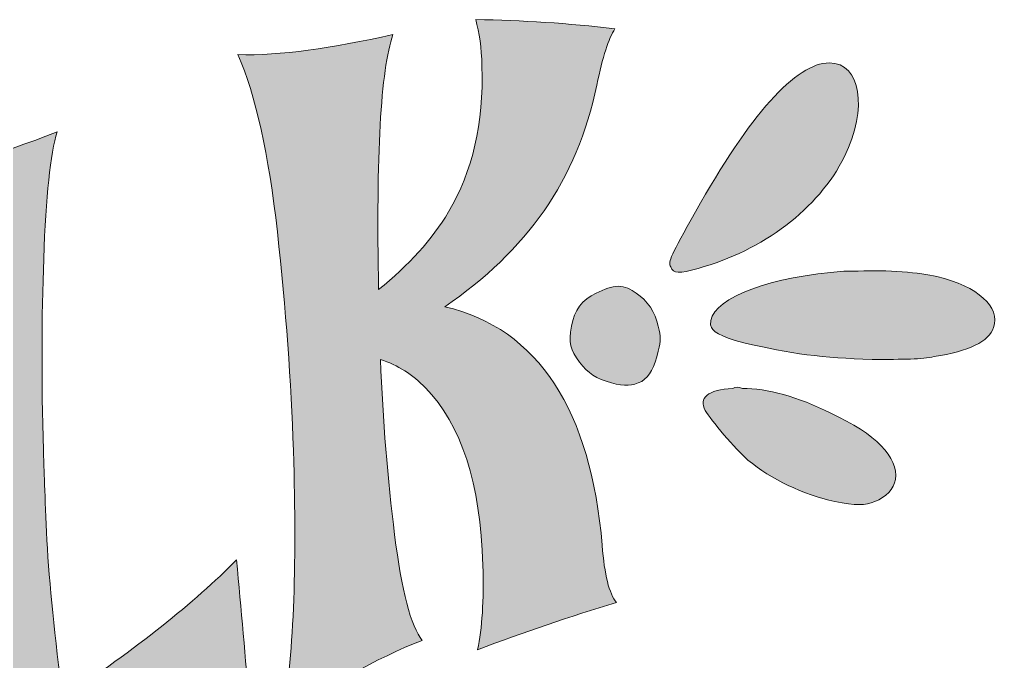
# Model space of a CAD drawing. Header units: inches. Extents: x 204 to 878, y -982 to -104.
# Drawn here: x 540.9 to 877.7, y -324.1 to -103.7 of the extents above; entities that cross this region are included whole.
import ezdxf

# ---------------------------------------------------------------- set-up
doc = ezdxf.new("R2010")
doc.units = ezdxf.units.IN
doc.header["$MEASUREMENT"] = 0
doc.layers.add('Layer 1', color=7, linetype='Continuous')

# ---------------------------------------------------------------- blocks, each defined once
blk = doc.blocks.new('block 5')
at = {"layer": 'Layer 1', "true_color": 0x030405}
h = blk.add_hatch(color=178, dxfattribs=at)
h.dxf.hatch_style = 2
edge = h.paths.add_edge_path()
edge.add_spline(control_points=[(745.88, -303.83), (730.07, -308.62), (714.17, -314.06), (698.19, -320.06), (699.79, -312.76), (700.41, -303.12), (700.05, -291.09), (699.19, -262.96), (692.64, -242.71), (680.31, -230.11), (675.99, -225.55), (670.83, -222.28), (664.84, -220.37), (665.7, -241.29), (667.33, -261.41), (669.73, -280.63), (672.12, -299.85), (675.28, -311.91), (679.2, -316.86), (663.1, -323.15), (647.07, -332.28), (631.1, -344.23), (634.98, -323.69), (636.26, -292.92), (634.96, -251.64), (634.22, -228.15), (632.38, -203.17), (629.45, -176.56), (626.51, -149.95), (622, -129.64), (615.94, -115.65), (630.39, -116.18), (648.12, -113.39), (669.16, -108.82), (664.94, -120.99), (663.3, -150.25), (664.24, -196.39), (674.61, -187.96), (682.6, -179.17), (688.23, -169.7), (696.48, -155.76), (700.33, -139.33), (699.73, -119.59), (699.55, -113.34), (698.82, -108.03), (697.56, -103.66), (713.49, -103.87), (729.44, -104.91), (745.4, -106.81), (743.23, -110.06), (741.15, -116.47), (739.16, -126.12), (732.37, -158.94), (715, -183.12), (686.94, -202.26), (719.22, -209.75), (737.16, -238.1), (741, -284.19), (741.77, -294.3), (743.4, -300.84), (745.88, -303.83)], knot_values=[0, 0, 0, 0, 1, 1, 1, 2, 2, 2, 3, 3, 3, 4, 4, 4, 5, 5, 5, 6, 6, 6, 7, 7, 7, 8, 8, 8, 9, 9, 9, 10, 10, 10, 11, 11, 11, 12, 12, 12, 13, 13, 13, 14, 14, 14, 15, 15, 15, 16, 16, 16, 17, 17, 17, 18, 18, 18, 19, 19, 19, 20, 20, 20, 20], degree=3, periodic=1)
h = blk.add_hatch(color=178, dxfattribs=at)
h.dxf.hatch_style = 2
edge = h.paths.add_edge_path()
edge.add_spline(control_points=[(514.94, -392.33), (518.95, -371.2), (520.37, -339.13), (519.21, -296.15), (518.55, -271.69), (516.79, -245.71), (513.94, -218.18), (511.1, -190.66), (506.66, -169.91), (500.65, -155.92), (515.11, -155.3), (532.85, -150.53), (553.84, -142.15), (551.49, -149.77), (549.96, -164.3), (549.24, -185.76), (548.48, -205.79), (548.43, -227.71), (549.11, -251.47), (549.16, -253.12), (549.43, -260.78), (549.92, -274.45), (550.42, -288.12), (551.88, -305.08), (554.32, -325.3), (554.75, -329.41), (555.22, -333.16), (555.73, -336.52), (581.04, -319.77), (600.91, -303.86), (615.47, -289.23), (616.97, -306.08), (618.47, -322.91), (619.97, -339.7), (605.62, -344.71), (590.72, -350.74), (575.3, -357.64), (571.42, -359.4), (563.41, -363.47), (551.24, -369.75), (539.07, -376.02), (526.97, -383.6), (514.94, -392.33)], knot_values=[0, 0, 0, 0, 1, 1, 1, 2, 2, 2, 3, 3, 3, 4, 4, 4, 5, 5, 5, 6, 6, 6, 7, 7, 7, 8, 8, 8, 9, 9, 9, 10, 10, 10, 11, 11, 11, 12, 12, 12, 13, 13, 13, 14, 14, 14, 14], degree=3, periodic=1)
at = {"layer": 'Layer 1', "lineweight": 0}
for points, knots in [([(745.88, -303.83), (730.07, -308.62), (714.17, -314.06), (698.19, -320.06), (699.79, -312.76), (700.41, -303.12), (700.05, -291.09), (699.19, -262.96), (692.64, -242.71), (680.31, -230.11), (675.99, -225.55), (670.83, -222.28), (664.84, -220.37), (665.7, -241.29), (667.33, -261.41), (669.73, -280.63), (672.12, -299.85), (675.28, -311.91), (679.2, -316.86), (663.1, -323.15), (647.07, -332.28), (631.1, -344.23), (634.98, -323.69), (636.26, -292.92), (634.96, -251.64), (634.22, -228.15), (632.38, -203.17), (629.45, -176.56), (626.51, -149.95), (622, -129.64), (615.94, -115.65), (630.39, -116.18), (648.12, -113.39), (669.16, -108.82), (664.94, -120.99), (663.3, -150.25), (664.24, -196.39), (674.61, -187.96), (682.6, -179.17), (688.23, -169.7), (696.48, -155.76), (700.33, -139.33), (699.73, -119.59), (699.55, -113.34), (698.82, -108.03), (697.56, -103.66), (713.49, -103.87), (729.44, -104.91), (745.4, -106.81), (743.23, -110.06), (741.15, -116.47), (739.16, -126.12), (732.37, -158.94), (715, -183.12), (686.94, -202.26), (719.22, -209.75), (737.16, -238.1), (741, -284.19), (741.77, -294.3), (743.4, -300.84), (745.88, -303.83)], [0, 0, 0, 0, 1, 1, 1, 2, 2, 2, 3, 3, 3, 4, 4, 4, 5, 5, 5, 6, 6, 6, 7, 7, 7, 8, 8, 8, 9, 9, 9, 10, 10, 10, 11, 11, 11, 12, 12, 12, 13, 13, 13, 14, 14, 14, 15, 15, 15, 16, 16, 16, 17, 17, 17, 18, 18, 18, 19, 19, 19, 20, 20, 20, 20]), ([(514.94, -392.33), (518.95, -371.2), (520.37, -339.13), (519.21, -296.15), (518.55, -271.69), (516.79, -245.71), (513.94, -218.18), (511.1, -190.66), (506.66, -169.91), (500.65, -155.92), (515.11, -155.3), (532.85, -150.53), (553.84, -142.15), (551.49, -149.77), (549.96, -164.3), (549.24, -185.76), (548.48, -205.79), (548.43, -227.71), (549.11, -251.47), (549.16, -253.12), (549.43, -260.78), (549.92, -274.45), (550.42, -288.12), (551.88, -305.08), (554.32, -325.3), (554.75, -329.41), (555.22, -333.16), (555.73, -336.52), (581.04, -319.77), (600.91, -303.86), (615.47, -289.23), (616.97, -306.08), (618.47, -322.91), (619.97, -339.7), (605.62, -344.71), (590.72, -350.74), (575.3, -357.64), (571.42, -359.4), (563.41, -363.47), (551.24, -369.75), (539.07, -376.02), (526.97, -383.6), (514.94, -392.33)], [0, 0, 0, 0, 1, 1, 1, 2, 2, 2, 3, 3, 3, 4, 4, 4, 5, 5, 5, 6, 6, 6, 7, 7, 7, 8, 8, 8, 9, 9, 9, 10, 10, 10, 11, 11, 11, 12, 12, 12, 13, 13, 13, 14, 14, 14, 14])]:
    blk.add_open_spline(points, degree=3, knots=knots, dxfattribs=at)
blk = doc.blocks.new('block 6')
at = {"layer": 'Layer 1', "lineweight": 0}
for points, knots in [([(819, -118.51), (829.9, -118.51), (832.27, -134.14), (824.22, -150.71), (815.2, -168.72), (796.25, -182.93), (773.99, -189.09), (767.38, -190.98), (765.47, -190.98), (764.52, -188.61), (763.59, -186.72), (764.52, -184.83), (773.06, -169.67), (791.53, -136.51), (807.64, -118.51), (819, -118.51)], [0, 0, 0, 0, 1, 1, 1, 2, 2, 2, 3, 3, 3, 4, 4, 4, 5, 5, 5, 5]), ([(828.94, -190.04), (838.88, -189.56), (850.27, -190.51), (855.95, -191.93), (870.15, -195.24), (877.75, -202.35), (875.37, -209.45), (873.95, -214.19), (866.85, -217.5), (855, -219.4), (850.74, -220.35), (844.59, -220.35), (833.69, -220.35), (816.62, -219.87), (805.73, -218.45), (789.64, -214.66), (781.09, -212.29), (778.74, -210.87), (778.25, -208.5), (777.32, -200.45), (795.32, -192.88), (819.47, -190.51), (822.31, -190.04), (825.64, -190.04), (828.94, -190.04)], [0, 0, 0, 0, 1, 1, 1, 2, 2, 2, 3, 3, 3, 4, 4, 4, 5, 5, 5, 6, 6, 6, 7, 7, 7, 8, 8, 8, 8]), ([(789.15, -230.3), (797.7, -230.3), (808.1, -233.14), (819.47, -238.82), (835.11, -245.93), (842.68, -253.98), (841.72, -261.56), (841.26, -264.87), (838.42, -267.72), (834.62, -269.14), (831.32, -270.56), (828.01, -270.56), (820.89, -269.14), (809.99, -266.77), (799.12, -261.56), (791.06, -254.93), (786.8, -251.14), (778.25, -241.19), (776.37, -237.88), (773.99, -233.61), (777.32, -230.77), (785.84, -230.3), (786.8, -229.82), (787.73, -229.82), (789.15, -230.3)], [0, 0, 0, 0, 1, 1, 1, 2, 2, 2, 3, 3, 3, 4, 4, 4, 5, 5, 5, 6, 6, 6, 7, 7, 7, 8, 8, 8, 8])]:
    blk.add_open_spline(points, degree=3, knots=knots, dxfattribs=at)
blk = doc.blocks.new('block 2')
at = {"layer": 'Layer 1', "true_color": 0xbe1e2f}
h = blk.add_hatch(color=242, dxfattribs=at)
h.dxf.hatch_style = 2
edge = h.paths.add_edge_path()
edge.add_spline(control_points=[(828.94, -190.04), (838.88, -189.56), (850.27, -190.51), (855.95, -191.93), (870.15, -195.24), (877.75, -202.35), (875.37, -209.45), (873.95, -214.19), (866.85, -217.5), (855, -219.4), (850.74, -220.35), (844.59, -220.35), (833.69, -220.35), (816.62, -219.87), (805.73, -218.45), (789.64, -214.66), (781.09, -212.29), (778.74, -210.87), (778.25, -208.5), (777.32, -200.45), (795.32, -192.88), (819.47, -190.51), (822.31, -190.04), (825.64, -190.04), (828.94, -190.04)], knot_values=[0, 0, 0, 0, 1, 1, 1, 2, 2, 2, 3, 3, 3, 4, 4, 4, 5, 5, 5, 6, 6, 6, 7, 7, 7, 8, 8, 8, 8], degree=3, periodic=1)
edge = h.paths.add_edge_path()
edge.add_spline(control_points=[(789.15, -230.3), (797.7, -230.3), (808.1, -233.14), (819.47, -238.82), (835.11, -245.93), (842.68, -253.98), (841.72, -261.56), (841.26, -264.87), (838.42, -267.72), (834.62, -269.14), (831.32, -270.56), (828.01, -270.56), (820.89, -269.14), (809.99, -266.77), (799.12, -261.56), (791.06, -254.93), (786.8, -251.14), (778.25, -241.19), (776.37, -237.88), (773.99, -233.61), (777.32, -230.77), (785.84, -230.3), (786.8, -229.82), (787.73, -229.82), (789.15, -230.3)], knot_values=[0, 0, 0, 0, 1, 1, 1, 2, 2, 2, 3, 3, 3, 4, 4, 4, 5, 5, 5, 6, 6, 6, 7, 7, 7, 8, 8, 8, 8], degree=3, periodic=1)
edge = h.paths.add_edge_path()
edge.add_spline(control_points=[(819, -118.51), (829.9, -118.51), (832.27, -134.14), (824.22, -150.71), (815.2, -168.72), (796.25, -182.93), (773.99, -189.09), (767.38, -190.98), (765.47, -190.98), (764.52, -188.61), (763.59, -186.72), (764.52, -184.83), (773.06, -169.67), (791.53, -136.51), (807.64, -118.51), (819, -118.51)], knot_values=[0, 0, 0, 0, 1, 1, 1, 2, 2, 2, 3, 3, 3, 4, 4, 4, 5, 5, 5, 5], degree=3, periodic=1)
edge = h.paths.add_edge_path()
edge.add_spline(control_points=[(746.52, -195.24), (748.89, -195.24), (750.78, -196.19), (752.69, -197.61), (756.48, -199.98), (759.33, -204.24), (760.25, -208.98), (761.21, -212.77), (761.21, -213.71), (760.25, -217.5), (758.83, -223.19), (757.41, -226.03), (754.57, -227.93), (751.27, -229.35), (748.89, -229.82), (744.17, -228.4), (738.95, -226.98), (736.11, -225.08), (733.27, -221.29), (729.94, -217.03), (729.47, -214.66), (730.43, -208.98), (731.36, -203.3), (734.2, -199.98), (738.95, -197.61), (741.79, -196.19), (744.17, -195.24), (746.52, -195.24)], knot_values=[0, 0, 0, 0, 1, 1, 1, 2, 2, 2, 3, 3, 3, 4, 4, 4, 5, 5, 5, 6, 6, 6, 7, 7, 7, 8, 8, 8, 9, 9, 9, 9], degree=3, periodic=1)
at = {"layer": 'Layer 1', "lineweight": 0}
blk.add_open_spline([(746.52, -195.24), (748.89, -195.24), (750.78, -196.19), (752.69, -197.61), (756.48, -199.98), (759.33, -204.24), (760.25, -208.98), (761.21, -212.77), (761.21, -213.71), (760.25, -217.5), (758.83, -223.19), (757.41, -226.03), (754.57, -227.93), (751.27, -229.35), (748.89, -229.82), (744.17, -228.4), (738.95, -226.98), (736.11, -225.08), (733.27, -221.29), (729.94, -217.03), (729.47, -214.66), (730.43, -208.98), (731.36, -203.3), (734.2, -199.98), (738.95, -197.61), (741.79, -196.19), (744.17, -195.24), (746.52, -195.24)], degree=3, knots=[0, 0, 0, 0, 1, 1, 1, 2, 2, 2, 3, 3, 3, 4, 4, 4, 5, 5, 5, 6, 6, 6, 7, 7, 7, 8, 8, 8, 9, 9, 9, 9], dxfattribs=at)
at = {"layer": 'Layer 1'}
for name in ['block 5', 'block 6']:
    blk.add_blockref(name, (0, 0), dxfattribs=at)

msp = doc.modelspace()

# ---------------------------------------------------------------- block references
at = {"layer": 'Layer 1'}
msp.add_blockref('block 2', (0, 0), dxfattribs=at)

doc.saveas('drawing.dxf')
